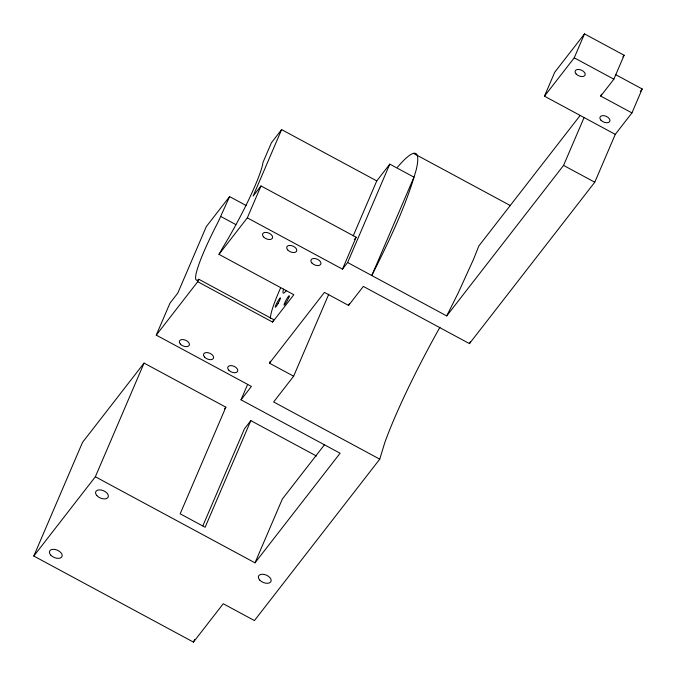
<?xml version="1.0" encoding="UTF-8"?>
<svg xmlns="http://www.w3.org/2000/svg" width="676" height="676" viewBox="0 0 676 676"><rect width="100%" height="100%" fill="white"/><g stroke="black" fill="none" stroke-linecap="round" stroke-linejoin="round"><path stroke-width="1.01" d="M316.444 456.013L250.83 420.641L205.124 527.263L180.171 513.811L225.869 407.189L144.064 363.096L82.523 442.366L33.8 556.044L193.454 642.107L223.241 603.744L254.438 620.568L379.751 459.165L384.762 442.704A139.281 17.061 -61.7 0 1 439.932 327.26M33.8 556.044L95.35 476.766L144.064 363.096M95.35 476.766L255.004 562.829L340.096 453.233L241.019 399.82L251.421 386.427L156.266 335.127L169.938 303.22L177.813 293.08L206.298 226.604L229.595 196.606L246.14 205.521M156.266 335.127L197.73 281.723L272.605 322.089L273.662 319.621L198.786 279.256L197.4 280.227A69.636 8.534 -61.7 0 1 218.365 221.508L229.595 196.606M197.73 281.723L198.786 279.256M272.605 322.089L293.849 294.728L218.973 254.362L223.004 247.239A69.636 8.534 -61.7 0 0 262.702 164.369L262.863 162.713L271.439 142.712L281.613 129.615L376.769 180.906L389.79 164.133L413.957 177.154L371.792 275.538C388.987 241.214 405.98 206.417 416.34 169.321A160.711 19.689 -61.7 0 0 397.437 167.242M281.613 129.615L253.12 196.082L260.995 185.942L356.151 237.242L342.478 269.149L247.315 217.858L218.973 254.362M247.315 217.858L260.995 185.942M241.019 399.82L247.636 384.39M328.773 294.221L293.629 376.202L269.47 363.181L270.299 361.254M202.834 525.877L244.382 428.947L250.83 420.641M353.235 235.823L376.769 180.906M342.478 269.149L347.625 262.508L389.79 164.133M193.454 642.107L194.595 639.445M269.47 363.181L324.429 292.395L348.588 305.417L349.416 303.49M255.004 562.829L282.357 499.015L324.455 444.791M631.942 112.9L615.278 134.363L544.459 96.186L554.717 72.256L584.495 33.893L624.117 55.255L613.867 79.185L600.744 96.085L631.942 112.9L642.2 88.97L615.591 74.622M544.459 96.186L574.237 57.823L584.495 33.893M347.625 262.508L446.709 315.92L563.564 165.409L584.081 117.548M600.744 96.085L601.564 94.167M348.588 305.417L363.342 286.421L469.457 343.619L594.77 182.224L615.278 134.363M446.709 315.92L458.235 292.902L473.521 259.339L478.845 245.946L580.05 115.588M469.457 343.619L470.403 341.735M354.334 239.583L356.151 237.242M224.576 408.853L225.869 407.189M293.629 376.202L273.636 401.966L379.751 459.165M622.875 56.86L624.117 55.255M640.282 91.446L642.2 88.97M574.237 57.823L613.867 79.185M563.564 165.409L594.77 182.224M413.509 153.359L510.388 205.589M221.027 216.607L235.814 224.576M286.573 290.384A24.995 3.059 -61.7 0 1 283.59 289.091M270.434 318.557A69.636 8.534 -61.7 0 1 280.608 287.875M288.99 296.95L288.618 297.896A5.357 0.659 -61.7 0 1 284.934 304.42A5.357 0.659 -61.7 0 1 284.68 302.966L285.188 301.842A5.357 0.659 -61.7 0 1 288.356 296.443A5.357 0.659 -61.7 0 1 288.99 296.95M278.149 303.355L277.473 304.53A5.357 0.659 -61.7 0 1 275.293 306.777A5.357 0.659 -61.7 0 1 278.267 300.482L279.974 298.057A5.357 0.659 -61.7 0 1 278.149 303.355M311.873 262.956A5.357 3.143 23.2 0 0 320.601 264.553A5.357 3.143 23.2 0 0 315.286 258.57A5.357 3.143 23.2 0 0 311.873 262.956M287.697 249.926A5.357 3.143 23.2 0 0 296.418 251.514A5.357 3.143 23.2 0 0 291.102 245.532A5.357 3.143 23.2 0 0 287.697 249.926M600.888 120.125A5.357 3.143 23.2 0 0 609.608 121.714A5.357 3.143 23.2 0 0 604.293 115.74A5.357 3.143 23.2 0 0 600.888 120.125M576.113 73.938A5.357 3.143 23.2 0 0 584.841 75.526A5.357 3.143 23.2 0 0 579.526 69.543A5.357 3.143 23.2 0 0 576.113 73.938M180.331 344.025A5.357 3.143 23.2 0 0 189.06 345.613A5.357 3.143 23.2 0 0 183.745 339.639A5.357 3.143 23.2 0 0 180.331 344.025M228.691 370.093A5.357 3.143 23.2 0 0 237.42 371.682A5.357 3.143 23.2 0 0 232.105 365.708A5.357 3.143 23.2 0 0 228.691 370.093M204.515 357.063A5.357 3.143 23.2 0 0 213.236 358.652A5.357 3.143 23.2 0 0 207.921 352.669A5.357 3.143 23.2 0 0 204.515 357.063M263.513 236.887A5.357 3.143 23.2 0 0 272.242 238.484A5.357 3.143 23.2 0 0 266.927 232.502A5.357 3.143 23.2 0 0 263.513 236.887M259.635 579.957A6.785 3.98 23.2 0 0 270.687 581.968A6.785 3.98 23.2 0 0 263.953 574.389A6.785 3.98 23.2 0 0 259.635 579.957M50.683 555.03A6.785 3.98 23.2 0 0 61.727 557.041A6.785 3.98 23.2 0 0 55.001 549.47A6.785 3.98 23.2 0 0 50.683 555.03M96.837 495.576A6.785 3.98 23.2 0 0 107.89 497.587A6.785 3.98 23.2 0 0 101.155 490.015A6.785 3.98 23.2 0 0 96.837 495.576"/></g></svg>
